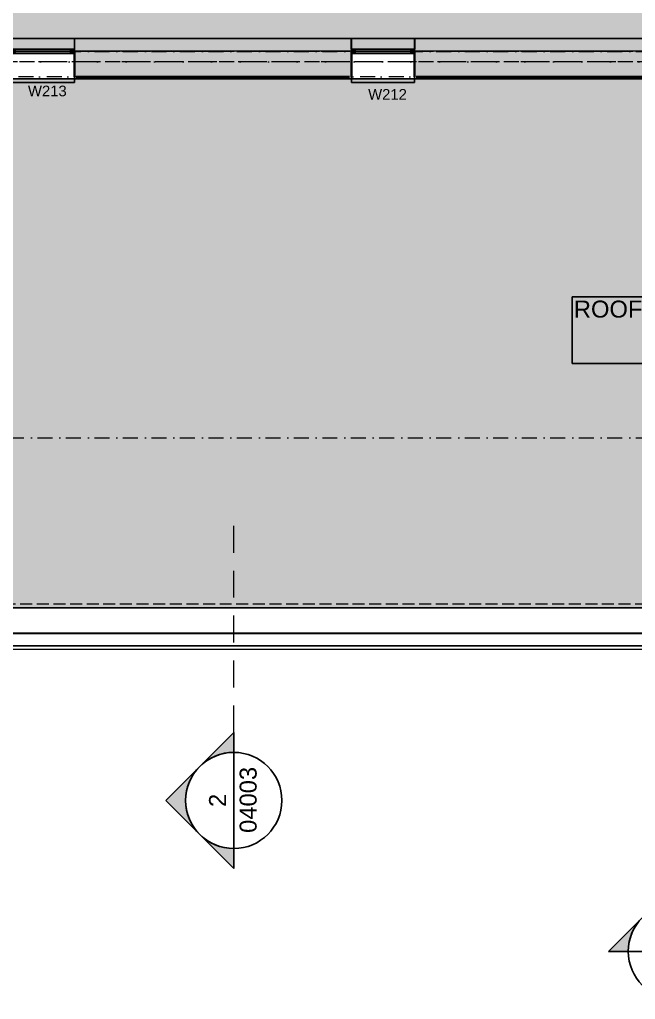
# Model space of a CAD drawing. Header units: millimetres. Extents: x -14278 to 103595, y -22378 to 34603.
# Drawn here: x 70899 to 78146, y -22378 to -10844 of the extents above; entities that cross this region are included whole.
import ezdxf
from ezdxf.enums import TextEntityAlignment as Align

# ---------------------------------------------------------------- set-up
doc = ezdxf.new("R2010")
doc.units = ezdxf.units.MM
doc.header["$MEASUREMENT"] = 0
for name, pattern in [('Dashed', [282.222223, 141.111112, -141.111112]), ('Dot & Dashed', [335.138881, 176.388884, -88.194442, 0, -70.555556]), ('Hidden Line', [195.611112, 141.111112, -54.5]), ('Long Dashed', [529.166651, 317.499995, -211.666656]), ('Wipeout_Contour', [1000, 0, -1000])]:
    doc.linetypes.add(name, pattern=pattern)
for name, color, linetype in [('A-Ee_40_20-M_GeneralFFAndEInternalFixed', 7, 'Continuous'), ('A-Zz_20_10_90-T_TextWindow', 7, 'Continuous'), ('A-Zz_60_50_30-P_MarkerElevation', 7, 'Continuous'), ('A-Zz_60_50_80-P_MarkerSection', 7, 'Continuous'), ('NewA-Ee_25_10-M_WallsExternal', 7, 'Continuous'), ('NewA-Ee_30_10-M_Roofs', 7, 'Continuous'), ('NewA-Ee_30_40-M_Floors', 7, 'Continuous'), ('NewA-SL-M_SpacesExternal', 7, 'Continuous'), ('NewA-SL-M_SpacesInternal', 7, 'Continuous'), ('NewA-Ss_30_25-M_CeilingAndSoffitSystems', 7, 'Continuous'), ('NewA-Zz_35_40_80-M_GridStructural', 7, 'Continuous'), ('NewA-Zz_50_90_00-M_GrossInternal', 7, 'Continuous'), ('NewA-Zz_60_50_90-P_VoidOpening', 7, 'Continuous')]:
    doc.layers.add(name, color=color, linetype=linetype)
doc.styles.add('GENERATED_STYLE_1', font='')
doc.styles.get('GENERATED_STYLE_1').set_extended_font_data('Arial')

# ---------------------------------------------------------------- blocks, each defined once
blk = doc.blocks.new('Beam_9_2', base_point=(90090, -17767))
at = {"layer": 'NewA-Ee_25_10-M_WallsExternal', "linetype": 'Continuous'}
for p, q in [((90090, -11542), (70390, -11542)), ((90090, -17767), (70390, -17767))]:
    blk.add_line(p, q, dxfattribs=at)
at = {"layer": 'NewA-Ee_25_10-M_WallsExternal', "color": 251, "linetype": 'Dot & Dashed', "lineweight": 13}
blk.add_line((90090, -17767), (70390, -17767), dxfattribs=at)
blk = doc.blocks.new('Slab_29_2', base_point=(94290, -11217))
at = {"layer": 'NewA-Ee_30_40-M_Floors', "linetype": 'Continuous', "lineweight": 13}
blk.add_hatch(color=254, dxfattribs=at).paths.add_polyline_path([(94290, -11217), (94290, -4920), (96739, -4920), (96739, -2668), (62190, -2668), (62190, -11217)])
at = {"layer": 'NewA-Ee_30_40-M_Floors', "color": 6, "linetype": 'Continuous', "lineweight": 13, "flags": 128}
blk.add_lwpolyline([(94290, -11217), (62190, -11217), (62190, -2668), (96739, -2668), (96739, -4920), (94290, -4920)], close=True, dxfattribs=at)
blk = doc.blocks.new('HALL_217_37_2', base_point=(65774, -10381))
at = {"layer": 'NewA-SL-M_SpacesInternal', "color": 253, "linetype": 'Continuous', "lineweight": 13}
blk.add_line((67539, -11067), (94290, -11067), dxfattribs=at)
at = {"layer": 'NewA-SL-M_SpacesInternal', "color": 5, "lineweight": 70, "style": 'GENERATED_STYLE_1'}
for tag, height, p in [('ROOM_NAME', 200, (65774, -10073)), ('ROOM_NUMBER', 150, (65774, -10376)), ('adj_text', 150, (65774, -10612))]:
    blk.add_attdef(tag, text='', height=height, dxfattribs=at).set_placement(p, align=Align.TOP_CENTER)
blk = doc.blocks.new('ROOF OF FIRST FLOOR_Roof-1_48_2', base_point=(79020, -14460))
at = {"layer": 'NewA-SL-M_SpacesExternal', "color": 253, "linetype": 'Continuous', "lineweight": 13}
for p, q in [((90473, -11542), (68014, -11542)), ((69899, -18257), (78240, -18257))]:
    blk.add_line(p, q, dxfattribs=at)
at = {"layer": 'NewA-SL-M_SpacesExternal', "linetype": 'Continuous'}
for p, q in [((77403, -14106), (77403, -14420)), ((77403, -14106), (80637, -14106)), ((77403, -14420), (77403, -14656)), ((77403, -14656), (77403, -14892)), ((77403, -14892), (80637, -14892))]:
    blk.add_line(p, q, dxfattribs=at)
at = {"layer": 'NewA-SL-M_SpacesExternal', "color": 5, "lineweight": 70, "style": 'GENERATED_STYLE_1'}
for tag, height, p in [('ROOM_NAME', 200, (79020, -14152)), ('ROOM_NUMBER', 150, (79020, -14455)), ('adj_text', 150, (79020, -14690))]:
    blk.add_attdef(tag, text='', height=height, dxfattribs=at).set_placement(p, align=Align.TOP_CENTER)
blk = doc.blocks.new('Slab_46_2', base_point=(94290, -11067))
at = {"layer": 'NewA-Ss_30_25-M_CeilingAndSoffitSystems', "linetype": 'Continuous', "lineweight": 0}
blk.add_hatch(color=255, dxfattribs=at).paths.add_polyline_path([(94290, -11067), (94290, -9772), (66013, -9772), (66013, -7311), (64713, -7311), (64713, -11072)])
at = {"layer": 'NewA-Ss_30_25-M_CeilingAndSoffitSystems', "color": 6, "linetype": 'Continuous', "lineweight": 13, "flags": 128}
blk.add_lwpolyline([(94290, -11067), (64713, -11072), (64713, -7311), (66013, -7311), (66013, -9772), (94290, -9772)], close=True, dxfattribs=at)
blk = doc.blocks.new('Window 19_4')
at = {"layer": 'NewA-Ee_25_10-M_WallsExternal', "linetype": 'Continuous', "lineweight": 13}
for points in [[(-372, 0), (-372, -50), (-322, -50), (-322, 0)], [(372, -50), (372, 0), (322, 0), (322, -50)]]:
    blk.add_hatch(color=104, dxfattribs=at).paths.add_polyline_path(points)
at = {"layer": 'NewA-Ee_25_10-M_WallsExternal', "linetype": 'Continuous'}
for p, q in [((-372, 300), (-372, 340)), ((-372, 340), (372, 340)), ((372, 340), (372, 300)), ((-322, 0), (322, 0)), ((-372, -25), (-372, -50)), ((-322, -25), (322, -25)), ((322, -50), (-322, -50)), ((372, -25), (372, -50)), ((-372, -175), (372, -175))]:
    blk.add_line(p, q, dxfattribs=at)
at = {"layer": 'NewA-Ee_25_10-M_WallsExternal', "linetype": 'Dashed'}
blk.add_line((-372, 300), (372, 300), dxfattribs=at)
at = {"layer": 'NewA-Ee_25_10-M_WallsExternal', "color": 24, "linetype": 'Continuous', "lineweight": 13}
for p, q in [((-372, 0), (-322, 0)), ((-322, 0), (-322, -50)), ((322, -50), (322, 0)), ((322, 0), (372, 0)), ((-322, -50), (-372, -50)), ((372, -50), (322, -50))]:
    blk.add_line(p, q, dxfattribs=at)
at = {"layer": 'NewA-Ee_25_10-M_WallsExternal', "color": 92, "linetype": 'Continuous', "lineweight": 35}
for p, q in [((-372, 0), (-372, -25)), ((372, 0), (372, -25))]:
    blk.add_line(p, q, dxfattribs=at)
blk = doc.blocks.new('Wall_71_2', base_point=(96890, -11217))
at = {"layer": 'NewA-Ee_25_10-M_WallsExternal', "linetype": 'Continuous', "lineweight": 13}
for points in [[(71557, -11067), (71544, -11067), (71544, -11192), (71557, -11192)], [(71557, -11083), (74791, -11083), (74791, -11067), (71557, -11067)], [(74791, -11067), (74791, -11192), (74804, -11192), (74804, -11067)], [(75561, -11067), (75548, -11067), (75548, -11192), (75561, -11192)], [(78794, -11067), (75561, -11067), (75561, -11083), (78794, -11083)], [(71544, -11217), (74804, -11217), (74804, -11192), (74791, -11192), (74791, -11147), (71557, -11147), (71557, -11192), (71544, -11192)], [(71557, -11147), (74791, -11147), (74791, -11083), (71557, -11083)], [(75561, -11192), (75548, -11192), (75548, -11217), (78807, -11217), (78807, -11192), (78794, -11192), (78794, -11147), (75561, -11147)], [(75561, -11147), (78794, -11147), (78794, -11083), (75561, -11083)], [(71544, -11217), (71544, -11242), (71564, -11242), (71564, -11517), (74783, -11517), (74783, -11242), (74804, -11242), (74804, -11217)], [(71564, -11542), (71564, -11242), (71544, -11242), (71544, -11542)], [(74783, -11542), (74804, -11542), (74804, -11242), (74783, -11242)], [(75548, -11217), (75548, -11242), (75568, -11242), (75568, -11517), (78787, -11517), (78787, -11242), (78807, -11242), (78807, -11217)], [(75568, -11542), (75568, -11242), (75548, -11242), (75548, -11542)], [(74783, -11522), (71564, -11522), (71564, -11542), (74783, -11542)], [(78787, -11522), (75568, -11522), (75568, -11542), (78787, -11542)]]:
    blk.add_hatch(color=6, dxfattribs=at).paths.add_polyline_path(points)
at = {"layer": 'NewA-Ee_25_10-M_WallsExternal', "linetype": 'Continuous'}
for p, q in [((71557, -11067), (71544, -11067)), ((71544, -11083), (71544, -11067)), ((74791, -11067), (74804, -11067)), ((74804, -11083), (74804, -11067)), ((75561, -11067), (75548, -11067)), ((75548, -11083), (75548, -11067)), ((71544, -11147), (71544, -11083)), ((71544, -11192), (71544, -11147)), ((74804, -11147), (74804, -11083)), ((74804, -11192), (74804, -11147)), ((75548, -11147), (75548, -11083)), ((75548, -11192), (75548, -11147)), ((71544, -11217), (71544, -11192)), ((74804, -11217), (74804, -11192)), ((75548, -11217), (75548, -11192)), ((71544, -11542), (71544, -11522)), ((74783, -11522), (71564, -11522)), ((74804, -11542), (74804, -11522)), ((75548, -11542), (75548, -11522)), ((78787, -11522), (75568, -11522)), ((71564, -11542), (71544, -11542)), ((74783, -11542), (74804, -11542)), ((75568, -11542), (75548, -11542))]:
    blk.add_line(p, q, dxfattribs=at)
at = {"layer": 'NewA-Ee_25_10-M_WallsExternal', "color": 92, "linetype": 'Continuous', "lineweight": 35}
for p, q in [((71544, -11242), (71544, -11217)), ((71544, -11517), (71544, -11242)), ((74804, -11242), (74804, -11217)), ((74804, -11517), (74804, -11242)), ((75548, -11242), (75548, -11217)), ((75548, -11517), (75548, -11242)), ((74783, -11517), (71564, -11517)), ((78787, -11517), (75568, -11517))]:
    blk.add_line(p, q, dxfattribs=at)
at = {"layer": 'NewA-Ee_25_10-M_WallsExternal', "linetype": 'Continuous', "flags": 128}
for points in [[(74791, -11067), (71557, -11067)], [(78794, -11067), (75561, -11067)], [(71564, -11542), (74783, -11542)], [(75568, -11542), (78787, -11542)]]:
    blk.add_lwpolyline(points, dxfattribs=at)
at = {"layer": 'NewA-Ee_25_10-M_WallsExternal', "linetype": 'Continuous', "xscale": -1, "zscale": 1000, "rotation": 180}
for p in [(71172, -11242), (75176, -11242)]:
    blk.add_blockref('Window 19_4', p, dxfattribs=at)
blk = doc.blocks.new('Wall_73_2', base_point=(70390, -17767))
at = {"color": 254, "linetype": 'Wipeout_Contour', "lineweight": 0, "ltscale": 305507.926298}
blk.add_wipeout([(78240, -17767), (70390, -17767), (70089, -18067), (78240, -18067)], dxfattribs=at).dxf.layer = 'NewA-Ee_25_10-M_WallsExternal'
at = {"layer": 'NewA-Ee_25_10-M_WallsExternal', "linetype": 'Continuous', "flags": 128}
blk.add_lwpolyline([(78240, -17767), (70390, -17767)], dxfattribs=at)
at = {"color": 254, "linetype": 'Wipeout_Contour', "lineweight": 0, "ltscale": 305282.426731}
blk.add_wipeout([(78240, -18072), (70085, -18072), (69940, -18217), (78240, -18217)], dxfattribs=at).dxf.layer = 'NewA-Ee_25_10-M_WallsExternal'
at = {"layer": 'NewA-Ee_25_10-M_WallsExternal', "linetype": 'Continuous'}
for p, q in [((78240, -18072), (70085, -18072)), ((78240, -18067), (70089, -18067))]:
    blk.add_line(p, q, dxfattribs=at)
at = {"layer": 'NewA-Ee_25_10-M_WallsExternal', "linetype": 'Continuous', "flags": 128}
for points in [[(78240, -18092), (78240, -18217)], [(69940, -18217), (78240, -18217)]]:
    blk.add_lwpolyline(points, dxfattribs=at)
blk = doc.blocks.new('Standard grid marker_2')
at = {"layer": 'NewA-Zz_35_40_80-M_GridStructural', "color": 6, "linetype": 'Dot & Dashed', "lineweight": 13}
blk.add_line((1000, 0), (40176, 0), dxfattribs=at)
at = {"layer": 'NewA-Zz_35_40_80-M_GridStructural', "style": 'GENERATED_STYLE_1'}
blk.add_attdef('AC_MarkerText_1', text='', height=250, dxfattribs=at).set_placement((41426, 14), align=Align.MIDDLE_CENTER)
blk = doc.blocks.new('Standard grid marker_4')
at = {"layer": 'NewA-Zz_35_40_80-M_GridStructural', "color": 6, "linetype": 'Dot & Dashed', "lineweight": 13}
blk.add_line((1000, 0), (40176, 0), dxfattribs=at)
blk = doc.blocks.new('Beam_15_2', base_point=(78285, -17767))
at = {"layer": 'NewA-Ee_25_10-M_WallsExternal', "color": 6, "linetype": 'Hidden Line', "lineweight": 13}
for p, q in [((78285, -17725), (70431, -17725)), ((78285, -18257), (69899, -18257))]:
    blk.add_line(p, q, dxfattribs=at)
at = {"layer": 'NewA-Ee_25_10-M_WallsExternal', "color": 251, "linetype": 'Dot & Dashed', "lineweight": 13}
blk.add_line((78285, -17767), (70390, -17767), dxfattribs=at)
blk = doc.blocks.new('Beam_16_2', base_point=(96890, -11217))
at = {"layer": 'NewA-Ee_30_10-M_Roofs', "color": 251, "linetype": 'Dot & Dashed', "lineweight": 13}
blk.add_line((96890, -11217), (62040, -11217), dxfattribs=at)
at = {"layer": 'NewA-Ee_30_10-M_Roofs', "color": 6, "linetype": 'Hidden Line', "lineweight": 13}
blk.add_line((96890, -11217), (62040, -11217), dxfattribs=at)
blk = doc.blocks.new('Cutting Plane_14_2', base_point=(73419, -20036))
at = {"layer": 'A-Zz_60_50_80-P_MarkerSection', "linetype": 'Continuous'}
for points in [[(73419, -19236), (73419, -19471, 0.198912), (73019, -19636)], [(73019, -20436, -0.414214), (73019, -19636), (72619, -20036)], [(73419, -20836), (73419, -20602, -0.198912), (73019, -20436)]]:
    blk.add_hatch(color=256, dxfattribs=at).paths.add_polyline_path(points)
at = {"layer": 'A-Zz_60_50_80-P_MarkerSection', "color": 6, "linetype": 'Long Dashed', "lineweight": 13}
blk.add_line((73419, -19236), (73419, -16624), dxfattribs=at)
at = {"layer": 'A-Zz_60_50_80-P_MarkerSection', "linetype": 'Continuous'}
for p, q in [((73019, -19636), (73419, -19236)), ((73419, -19236), (73419, -19471)), ((73419, -20602), (73419, -19471)), ((73019, -19636), (72619, -20036)), ((72619, -20036), (73019, -20436)), ((73019, -20436), (73419, -20836)), ((73419, -20836), (73419, -20602))]:
    blk.add_line(p, q, dxfattribs=at)
blk.add_circle((73419, -20036), 566, dxfattribs=at)
for start, end in [(90, 135), (135, 225), (225, 270)]:
    blk.add_arc((73419, -20036), 566, start, end, dxfattribs=at)
at = {"layer": 'A-Zz_60_50_80-P_MarkerSection', "char_height": 200, "attachment_point": 7, "rotation": 90, "style": 'GENERATED_STYLE_1'}
for s, insert in [('\\A1;{\\fArial|b0|i0|c0|p34;04003}', (73691, -20418)), ('\\A1;{\\fArial|b0|i0|c0|p34;2}', (73328, -20113))]:
    blk.add_mtext(s, dxfattribs=dict(at, insert=insert))
blk = doc.blocks.new('Elevation_8_2', base_point=(54227, -21813))
at = {"layer": 'A-Zz_60_50_30-P_MarkerElevation', "linetype": 'Continuous'}
for points in [[(78228, -21413, -0.414214), (79028, -21413), (78628, -21013)], [(77828, -21813), (78062, -21813, -0.198912), (78228, -21413)], [(79428, -21813), (79194, -21813, 0.198912), (79028, -21413)]]:
    blk.add_hatch(color=256, dxfattribs=at).paths.add_polyline_path(points)
for p, q in [((78628, -21013), (78228, -21413)), ((79028, -21413), (78628, -21013)), ((78228, -21413), (77828, -21813)), ((79028, -21413), (79428, -21813)), ((77828, -21813), (78062, -21813)), ((78062, -21813), (79194, -21813)), ((79428, -21813), (79194, -21813))]:
    blk.add_line(p, q, dxfattribs=at)
blk.add_circle((78628, -21813), 566, dxfattribs=at)
for start, end in [(45, 135), (135, 180), (0, 45)]:
    blk.add_arc((78628, -21813), 566, start, end, dxfattribs=at)
at = {"layer": 'A-Zz_60_50_30-P_MarkerElevation', "char_height": 200, "attachment_point": 7, "style": 'GENERATED_STYLE_1'}
for s, insert in [('\\A1;{\\fArial|b0|i0|c0|p34;3}', (78552, -21725)), ('\\A1;{\\fArial|b0|i0|c0|p34;03001}', (78247, -22085))]:
    blk.add_mtext(s, dxfattribs=dict(at, insert=insert))
blk = doc.blocks.new('Label_156_2', base_point=(74804, -11582))
at = {"layer": 'A-Zz_20_10_90-T_TextWindow', "insert": (75229, -11661), "char_height": 125, "attachment_point": 2, "style": 'GENERATED_STYLE_1'}
blk.add_mtext('\\fArial|b0|i0|c0|p34;W212\\fArial|b0|i0|c0|p34;\\fArial|b0|i0|c0|p34;\\fArial|b0|i0|c0|p34;\\fArial|b0|i0|c0|p34;\\fArial|b0|i0|c0|p34;\\fArial|b0|i0|c0|p34;\\fArial|b0|i0|c0|p34;\\fArial|b0|i0|c0|p34;\\fArial|b0|i0|c0|p34;\\fArial|b0|i0|c0|p34;\\fArial|b0|i0|c0|p34;\\fArial|b0|i0|c0|p34;\\fArial|b0|i0|c0|p34;\\fArial|b0|i0|c0|p34;\\fArial|b0|i0|c0|p34;\\fArial|b0|i0|c0|p34;\\fArial|b0|i0|c0|p34;\\fArial|b0|i0|c0|p34;\\fArial|b0|i0|c0|p34;\\fArial|b0|i0|c0|p34;\\fArial|b0|i0|c0|p34;\\fArial|b0|i0|c0|p34;\\fArial|b0|i0|c0|p34;\\fArial|b0|i0|c0|p34;\\fArial|b0|i0|c0|p34;\\fArial|b0|i0|c0|p34;\\fArial|b0|i0|c0|p34;\\fArial|b0|i0|c0|p34;\\fArial|b0|i0|c0|p34;}', dxfattribs=at)
blk = doc.blocks.new('Label_157_2', base_point=(70800, -11542))
at = {"layer": 'A-Zz_20_10_90-T_TextWindow', "insert": (71225, -11621), "char_height": 125, "attachment_point": 2, "style": 'GENERATED_STYLE_1'}
blk.add_mtext('\\fArial|b0|i0|c0|p34;W213\\fArial|b0|i0|c0|p34;\\fArial|b0|i0|c0|p34;\\fArial|b0|i0|c0|p34;\\fArial|b0|i0|c0|p34;\\fArial|b0|i0|c0|p34;\\fArial|b0|i0|c0|p34;\\fArial|b0|i0|c0|p34;\\fArial|b0|i0|c0|p34;\\fArial|b0|i0|c0|p34;\\fArial|b0|i0|c0|p34;\\fArial|b0|i0|c0|p34;\\fArial|b0|i0|c0|p34;\\fArial|b0|i0|c0|p34;\\fArial|b0|i0|c0|p34;\\fArial|b0|i0|c0|p34;\\fArial|b0|i0|c0|p34;\\fArial|b0|i0|c0|p34;\\fArial|b0|i0|c0|p34;\\fArial|b0|i0|c0|p34;\\fArial|b0|i0|c0|p34;\\fArial|b0|i0|c0|p34;\\fArial|b0|i0|c0|p34;\\fArial|b0|i0|c0|p34;\\fArial|b0|i0|c0|p34;\\fArial|b0|i0|c0|p34;\\fArial|b0|i0|c0|p34;\\fArial|b0|i0|c0|p34;\\fArial|b0|i0|c0|p34;\\fArial|b0|i0|c0|p34;}', dxfattribs=at)
blk = doc.blocks.new('Beam_18_2', base_point=(96890, -11341))
at = {"layer": 'NewA-Zz_60_50_90-P_VoidOpening', "color": 251, "linetype": 'Dot & Dashed', "lineweight": 13}
blk.add_line((96890, -11341), (62040, -11341), dxfattribs=at)
at = {"layer": 'NewA-Zz_60_50_90-P_VoidOpening', "color": 6, "linetype": 'Hidden Line', "lineweight": 13}
blk.add_line((96890, -11341), (62040, -11341), dxfattribs=at)

msp = doc.modelspace()

# ---------------------------------------------------------------- hatches: boundary and pattern name
at = {"layer": 'A-Ee_40_20-M_GeneralFFAndEInternalFixed', "linetype": 'Continuous', "lineweight": 13}
msp.add_hatch(color=9, dxfattribs=at).paths.add_polyline_path([(68014.4, -11542.2), (90089.5, -11542.2), (90089.5, -17767.3), (70389.5, -17767.3), (70389.5, -14675.5), (68014.4, -14675.5)])
at = {"layer": 'NewA-Zz_50_90_00-M_GrossInternal', "linetype": 'Continuous', "lineweight": 140}
msp.add_hatch(color=1, dxfattribs=at).paths.add_polyline_path([(62189.8, -2667.5), (96739.2, -2667.5), (96739.2, -11067), (67539.2, -11067), (67539.2, -15617), (64089.8, -15617), (64089.8, -11067), (62189.8, -11067)])

# ---------------------------------------------------------------- linework, layer by layer
at = {"layer": 'A-Ee_40_20-M_GeneralFFAndEInternalFixed', "linetype": 'Continuous', "flags": 128}
msp.add_lwpolyline([(68014.4, -11542.2), (90089.5, -11542.2), (90089.5, -17767.3), (70389.5, -17767.3), (70389.5, -14675.5), (68014.4, -14675.5)], close=True, dxfattribs=at)
at = {"layer": 'NewA-Zz_50_90_00-M_GrossInternal', "linetype": 'Continuous', "flags": 128}
msp.add_lwpolyline([(62189.8, -2667.5), (96739.2, -2667.5), (96739.2, -11067), (67539.2, -11067), (67539.2, -15617), (64089.8, -15617), (64089.8, -11067), (62189.8, -11067)], close=True, dxfattribs=at)

# ---------------------------------------------------------------- block references
at = {"layer": 'A-Zz_20_10_90-T_TextWindow', "color": 6, "linetype": 'Continuous', "lineweight": 13}
for name, p in [('Label_157_2', (70800.2, -11542.2)), ('Label_156_2', (74803.5, -11582.2))]:
    msp.add_blockref(name, p, dxfattribs=at)
at = {"layer": 'A-Zz_60_50_30-P_MarkerElevation', "color": 82, "lineweight": 13}
msp.add_blockref('Elevation_8_2', (54226.9, -21812.7), dxfattribs=at)
at = {"layer": 'NewA-Ee_25_10-M_WallsExternal', "color": 92, "lineweight": 35}
msp.add_blockref('Wall_71_2', (96889.5, -11217.3), dxfattribs=at)
at = {"layer": 'NewA-Ee_25_10-M_WallsExternal', "color": 6, "lineweight": 13}
msp.add_blockref('Beam_9_2', (90089.5, -17767.3), dxfattribs=at)
at = {"layer": 'NewA-Ee_30_10-M_Roofs', "color": 6, "lineweight": 13}
msp.add_blockref('Beam_16_2', (96889.5, -11217.3), dxfattribs=at)
at = {"layer": 'NewA-Ee_30_40-M_Floors', "color": 6, "linetype": 'Continuous', "lineweight": 13}
msp.add_blockref('Slab_29_2', (94289.5, -11216.8), dxfattribs=at)
at = {"layer": 'NewA-SL-M_SpacesExternal', "linetype": 'Continuous'}
ref = msp.add_blockref('ROOF OF FIRST FLOOR_Roof-1_48_2', (79019.7, -14459.6), dxfattribs=at)
ref.add_attrib('ROOM_NAME', 'ROOF OF FIRST FLOOR', dxfattribs={"color": 5, "lineweight": 70, "height": 200, "style": 'GENERATED_STYLE_1'}).set_placement((79019.7, -14151.7), align=Align.TOP_CENTER)
at = {"layer": 'NewA-SL-M_SpacesInternal', "linetype": 'Continuous'}
msp.add_blockref('HALL_217_37_2', (65773.5, -10381.3), dxfattribs=at)
at = {"layer": 'NewA-Ss_30_25-M_CeilingAndSoffitSystems', "color": 6, "linetype": 'Continuous', "lineweight": 13}
msp.add_blockref('Slab_46_2', (94289.5, -11067), dxfattribs=at)
at = {"layer": 'NewA-Zz_35_40_80-M_GridStructural', "color": 1, "linetype": 'Continuous', "lineweight": 18, "zscale": 1000}
for p in [(60387.2, -11217.3), (60387.2, -15767.3)]:
    msp.add_blockref('Standard grid marker_2', p, dxfattribs=at)
at = {"layer": 'NewA-Zz_35_40_80-M_GridStructural', "color": 1, "linetype": 'Continuous', "lineweight": 18, "zscale": 1000, "rotation": 180}
msp.add_blockref('Standard grid marker_4', (101562.8, -11517.3), dxfattribs=at)
at = {"layer": 'NewA-Zz_60_50_90-P_VoidOpening', "color": 6, "lineweight": 13}
msp.add_blockref('Beam_18_2', (96889.5, -11340.6), dxfattribs=at)

# ---------------------------------------------------------------- next in the draw order: block references
at = {"layer": 'NewA-Ee_25_10-M_WallsExternal', "color": 92, "lineweight": 35}
msp.add_blockref('Wall_73_2', (70389.5, -17767.3), dxfattribs=at)

# ---------------------------------------------------------------- next in the draw order: block references
at = {"layer": 'A-Zz_60_50_80-P_MarkerSection', "color": 6, "lineweight": 13}
msp.add_blockref('Cutting Plane_14_2', (73419.2, -20036.2), dxfattribs=at)
at = {"layer": 'NewA-Ee_25_10-M_WallsExternal', "color": 6, "lineweight": 13}
msp.add_blockref('Beam_15_2', (78284.8, -17767.3), dxfattribs=at)
at = {"layer": 'NewA-Zz_35_40_80-M_GridStructural', "color": 1, "linetype": 'Continuous', "lineweight": 18, "zscale": 1000}
msp.add_blockref('Standard grid marker_2', (60387.2, -17767.3), dxfattribs=at)
at = {"layer": 'NewA-Zz_35_40_80-M_GridStructural', "color": 1, "linetype": 'Continuous', "lineweight": 18, "zscale": 1000, "rotation": 180}
msp.add_blockref('Standard grid marker_4', (101562.8, -18067.3), dxfattribs=at)

doc.saveas('drawing.dxf')
